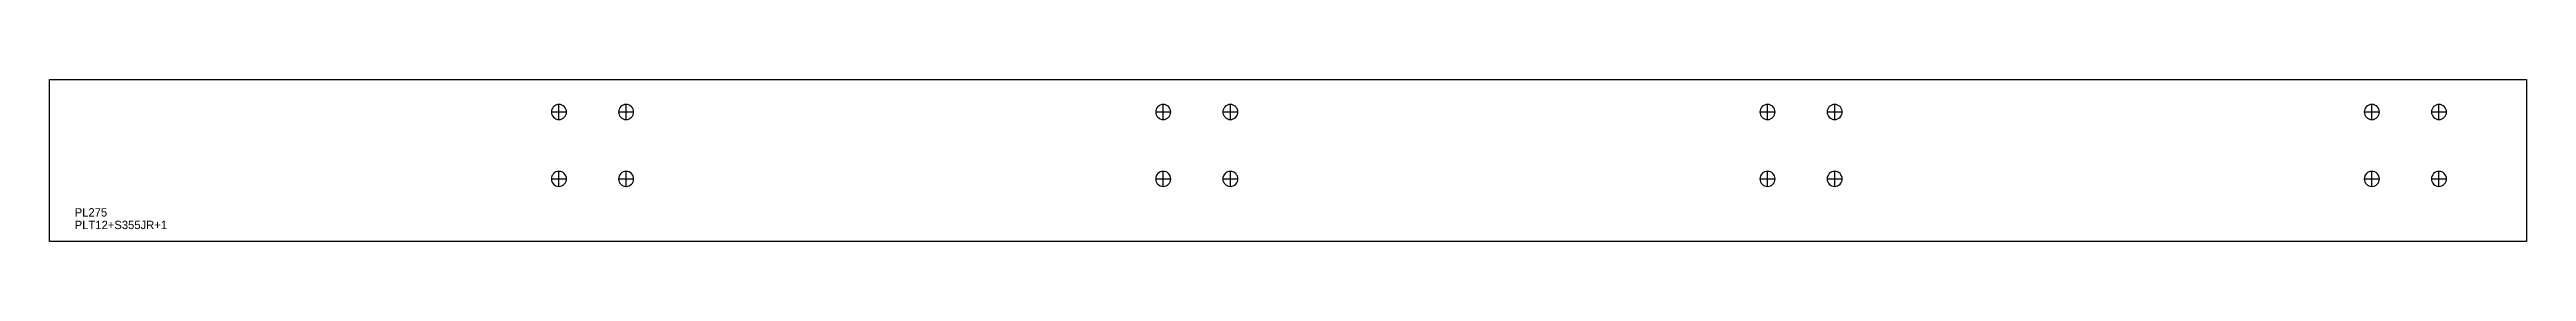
# Model space of a CAD drawing. Extents: x 0 to 2951, y 0 to 194.
import ezdxf

# ---------------------------------------------------------------- set-up
doc = ezdxf.new("R2010")
doc.units = 0
for name, color, linetype in [('18', 7, 'CONTINUOUS'), ('CUT', 7, 'CONTINUOUS'), ('SCRIBE', 3, 'CONTINUOUS'), ('TEXT', 7, 'CONTINUOUS')]:
    doc.layers.add(name, color=color, linetype=linetype)

msp = doc.modelspace()

# ---------------------------------------------------------------- linework, layer by layer
at = {"layer": '18', "color": 7, "linetype": 'CONTINUOUS'}
for p, q in [((597.93, 155), (615.93, 155)), ((606.93, 146), (606.93, 164)), ((677.93, 155), (695.93, 155)), ((686.93, 146), (686.93, 164)), ((1317.93, 155), (1335.93, 155)), ((1326.93, 146), (1326.93, 164)), ((1397.93, 155), (1415.93, 155)), ((1406.93, 146), (1406.93, 164)), ((2037.93, 155), (2055.93, 155)), ((2046.93, 146), (2046.93, 164)), ((2117.93, 155), (2135.93, 155)), ((2126.93, 146), (2126.93, 164)), ((2757.93, 155), (2775.93, 155)), ((2766.93, 146), (2766.93, 164)), ((2837.93, 155), (2855.93, 155)), ((2846.93, 146), (2846.93, 164)), ((597.93, 75), (615.93, 75)), ((606.93, 66), (606.93, 84)), ((677.93, 75), (695.93, 75)), ((686.93, 66), (686.93, 84)), ((1317.93, 75), (1335.93, 75)), ((1326.93, 66), (1326.93, 84)), ((1397.93, 75), (1415.93, 75)), ((1406.93, 66), (1406.93, 84)), ((2037.93, 75), (2055.93, 75)), ((2046.93, 66), (2046.93, 84)), ((2117.93, 75), (2135.93, 75)), ((2126.93, 66), (2126.93, 84)), ((2757.93, 75), (2775.93, 75)), ((2766.93, 66), (2766.93, 84)), ((2837.93, 75), (2855.93, 75)), ((2846.93, 66), (2846.93, 84))]:
    msp.add_line(p, q, dxfattribs=at)
for points in [[(606.93, 164, 1), (606.93, 146, 1)], [(686.93, 164, 1), (686.93, 146, 1)], [(1326.93, 164, 1), (1326.93, 146, 1)], [(1406.93, 164, 1), (1406.93, 146, 1)], [(2046.93, 164, 1), (2046.93, 146, 1)], [(2126.93, 164, 1), (2126.93, 146, 1)], [(2766.93, 164, 1), (2766.93, 146, 1)], [(2846.93, 164, 1), (2846.93, 146, 1)], [(606.93, 84, 1), (606.93, 66, 1)], [(686.93, 84, 1), (686.93, 66, 1)], [(1326.93, 84, 1), (1326.93, 66, 1)], [(1406.93, 84, 1), (1406.93, 66, 1)], [(2046.93, 84, 1), (2046.93, 66, 1)], [(2126.93, 84, 1), (2126.93, 66, 1)], [(2766.93, 84, 1), (2766.93, 66, 1)], [(2846.93, 84, 1), (2846.93, 66, 1)]]:
    msp.add_lwpolyline(points, format="xyb", close=True, dxfattribs=at)
at = {"layer": 'CUT', "color": 7, "linetype": 'CONTINUOUS'}
msp.add_lwpolyline([(0, 0), (0, 194), (2951.18, 194), (2951.18, 0)], close=True, dxfattribs=at)

# ---------------------------------------------------------------- texts
at = {"layer": 'SCRIBE', "color": 3}
msp.add_text('PL275', height=10, dxfattribs=at).set_placement((30, 30))
at = {"layer": 'TEXT', "color": 7}
msp.add_text('PLT12+S355JR+1', height=10, dxfattribs=at).set_placement((30, 15))

doc.saveas('drawing.dxf')
